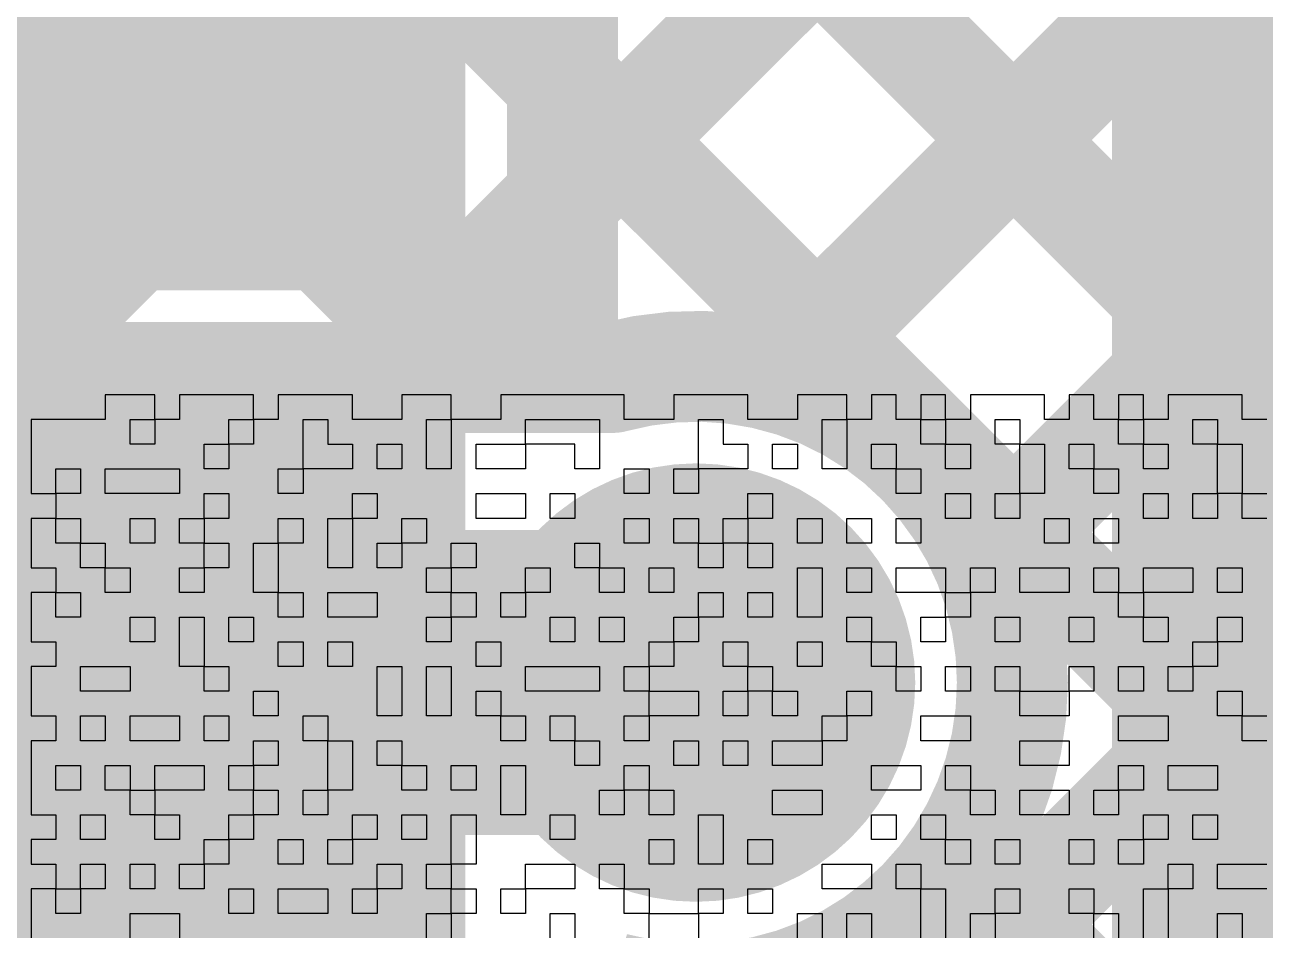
# Model space of a CAD drawing. Header units: millimetres. Extents: x 3.06 to 5.82, y 1.29 to 3.84.
# Drawn here: x 4.8926 to 4.982, y 3.0401 to 3.1054 of the extents above; entities that cross this region are included whole.
import ezdxf

# ---------------------------------------------------------------- set-up
doc = ezdxf.new("R2010")
doc.units = ezdxf.units.MM
doc.header["$MEASUREMENT"] = 0
for name, color, linetype in [('BottomLayer', 5, 'Continuous'), ('BottomOverlay', 54, 'Continuous'), ('BottomSolder', 6, 'Continuous'), ('MultiLayer', 9, 'Continuous'), ('TopLayer', 1, 'Continuous'), ('TopPaste', 8, 'Continuous'), ('TopSolder', 216, 'Continuous'), ('ViaHoleLayer', 16, 'Continuous')]:
    doc.layers.add(name, color=color, linetype=linetype)

# ---------------------------------------------------------------- blocks, each defined once
blk = doc.blocks.new('ESP32_WROOM_32__16MB__65')
at = {"layer": 'TopLayer'}
for points in [[(-0.374016, -0.073031), (-0.295276, -0.073031), (-0.374016, -0.037598), (-0.295276, -0.037598)], [(-0.374016, -0.123031), (-0.295276, -0.123031), (-0.374016, -0.087598), (-0.295276, -0.087598)]]:
    blk.add_solid(points, dxfattribs=at)
at = {"layer": 'TopPaste'}
for points in [[(-0.374016, -0.073031), (-0.295276, -0.073031), (-0.374016, -0.037598), (-0.295276, -0.037598)], [(-0.374016, -0.123031), (-0.295276, -0.123031), (-0.374016, -0.087598), (-0.295276, -0.087598)]]:
    blk.add_solid(points, dxfattribs=at)
at = {"layer": 'TopSolder'}
for points in [[(-0.378016, -0.077031), (-0.291276, -0.077031), (-0.378016, -0.033598), (-0.291276, -0.033598)], [(-0.378016, -0.127031), (-0.291276, -0.127031), (-0.378016, -0.083598), (-0.291276, -0.083598)]]:
    blk.add_solid(points, dxfattribs=at)

msp = doc.modelspace()

# ---------------------------------------------------------------- linework, layer by layer
at = {"layer": 'BottomLayer'}
for points, const_width in [([(4.777515, 3.19865), (4.896165, 3.08)], 0.008), ([(4.80845, 3.196), (4.92445, 3.08)], 0.008), ([(4.836734, 3.196), (5.022, 3.010734)], 0.008), ([(4.857337, 3.075428), (4.977909, 3.196)], 0.008), ([(4.865018, 3.196), (5.022, 3.039018)], 0.008), ([(4.890193, 3.08), (5.006193, 3.196)], 0.008), ([(4.893302, 3.196), (5.022, 3.067302)], 0.008), ([(4.918478, 3.08), (5.021816, 3.183339)], 0.008), ([(4.946819, 3.080056), (5.022, 3.155238)], 0.008), ([(4.961986, 3.06694), (5.022, 3.126954)], 0.008), ([(4.950833, 3.027502), (5.022, 3.098669)], 0.008), ([(4.882494, 3.08), (4.934972, 3.08)], 0.008), ([(4.882494, 3.058), (4.941, 3.058)], 0.022), ([(4.959623, 3.044827), (5.022, 2.98245)], 0.008)]:
    msp.add_lwpolyline(points, dxfattribs=dict(at, const_width=const_width))
for points, const_width in [([(4.934972, 3.08, -0.494904), (4.963811, 3.058)], 0.008), ([(4.833, 3.008506, -0.414214), (4.882494, 3.058)], 0.022), ([(4.963811, 3.058, -0.494904), (4.934972, 3.036)], 0.008)]:
    msp.add_lwpolyline(points, format="xyb", dxfattribs=dict(at, const_width=const_width))
for points, const_width in [([(4.944819, 3.080056, 1), (4.948818, 3.080056, 1)], 0.004), ([(4.888193, 3.08, 1), (4.892193, 3.08, 1)], 0.004), ([(4.894165, 3.08, 1), (4.898165, 3.08, 1)], 0.004), ([(4.916478, 3.08, 1), (4.920478, 3.08, 1)], 0.004), ([(4.92245, 3.08, 1), (4.92645, 3.08, 1)], 0.004), ([(4.932972, 3.08, 1), (4.936972, 3.08, 1)], 0.004), ([(4.932972, 3.08, 1), (4.936972, 3.08, 1)], 0.004), ([(4.959986, 3.06694, 1), (4.963986, 3.06694, 1)], 0.004), ([(4.935094, 3.058, 1), (4.946905, 3.058, 1)], 0.011811), ([(4.876994, 3.058, 1), (4.887994, 3.058, 1)], 0.011), ([(4.876994, 3.058, 1), (4.887994, 3.058, 1)], 0.011), ([(4.9355, 3.058, 1), (4.9465, 3.058, 1)], 0.011), ([(4.961811, 3.058, 1), (4.965811, 3.058, 1)], 0.004), ([(4.961811, 3.058, 1), (4.965811, 3.058, 1)], 0.004), ([(4.957623, 3.044827, 1), (4.961623, 3.044827, 1)], 0.004)]:
    msp.add_lwpolyline(points, format="xyb", close=True, dxfattribs=dict(at, const_width=const_width))
at = {"layer": 'BottomOverlay'}
for p, q in [((4.901985, 3.078752), (4.898421, 3.078752)), ((4.898421, 3.078752), (4.898421, 3.07697)), ((4.901985, 3.07697), (4.901985, 3.078752)), ((4.909111, 3.078752), (4.903766, 3.078752)), ((4.903766, 3.078752), (4.903766, 3.07697)), ((4.909111, 3.07697), (4.909111, 3.078752)), ((4.916238, 3.078752), (4.910893, 3.078752)), ((4.910893, 3.078752), (4.910893, 3.07697)), ((4.916238, 3.07697), (4.916238, 3.078752)), ((4.923365, 3.078752), (4.919802, 3.078752)), ((4.919802, 3.078752), (4.919802, 3.07697)), ((4.923365, 3.07697), (4.923365, 3.078752)), ((4.935837, 3.078752), (4.926929, 3.078752)), ((4.926929, 3.078752), (4.926929, 3.07697)), ((4.935837, 3.07697), (4.935837, 3.078752)), ((4.944746, 3.078752), (4.939401, 3.078752)), ((4.939401, 3.078752), (4.939401, 3.07697)), ((4.944746, 3.07697), (4.944746, 3.078752)), ((4.951873, 3.078752), (4.948309, 3.078752)), ((4.948309, 3.078752), (4.948309, 3.07697)), ((4.951873, 3.07697), (4.951873, 3.078752)), ((4.955437, 3.078752), (4.953655, 3.078752)), ((4.953655, 3.078752), (4.953655, 3.07697)), ((4.955437, 3.07697), (4.955437, 3.078752)), ((4.959, 3.078752), (4.957218, 3.078752)), ((4.957218, 3.078752), (4.957218, 3.07697)), ((4.959, 3.07697), (4.959, 3.078752)), ((4.966127, 3.078752), (4.960782, 3.078752)), ((4.960782, 3.078752), (4.960782, 3.07697)), ((4.966127, 3.07697), (4.966127, 3.078752)), ((4.96969, 3.078752), (4.967909, 3.078752)), ((4.967909, 3.078752), (4.967909, 3.07697)), ((4.96969, 3.07697), (4.96969, 3.078752)), ((4.973254, 3.078752), (4.971472, 3.078752)), ((4.971472, 3.078752), (4.971472, 3.07697)), ((4.973254, 3.07697), (4.973254, 3.078752)), ((4.980381, 3.078752), (4.975035, 3.078752)), ((4.975035, 3.078752), (4.975035, 3.07697)), ((4.980381, 3.07697), (4.980381, 3.078752)), ((4.898421, 3.07697), (4.893076, 3.07697)), ((4.893076, 3.07697), (4.893076, 3.075189)), ((4.900203, 3.075189), (4.900203, 3.07697)), ((4.900203, 3.07697), (4.901985, 3.07697)), ((4.903766, 3.07697), (4.901985, 3.07697)), ((4.901985, 3.07697), (4.901985, 3.075189)), ((4.90733, 3.075189), (4.90733, 3.07697)), ((4.90733, 3.07697), (4.909111, 3.07697)), ((4.910893, 3.07697), (4.909111, 3.07697)), ((4.909111, 3.07697), (4.909111, 3.075189)), ((4.912675, 3.075189), (4.912675, 3.07697)), ((4.912675, 3.07697), (4.914457, 3.07697)), ((4.914457, 3.07697), (4.914457, 3.075189)), ((4.919802, 3.07697), (4.916238, 3.07697)), ((4.921584, 3.075189), (4.921584, 3.07697)), ((4.921584, 3.07697), (4.923365, 3.07697)), ((4.926929, 3.07697), (4.923365, 3.07697)), ((4.923365, 3.07697), (4.923365, 3.075189)), ((4.928711, 3.075189), (4.928711, 3.07697)), ((4.928711, 3.07697), (4.934056, 3.07697)), ((4.934056, 3.07697), (4.934056, 3.075189)), ((4.939401, 3.07697), (4.935837, 3.07697)), ((4.941183, 3.075189), (4.941183, 3.07697)), ((4.941183, 3.07697), (4.942964, 3.07697)), ((4.942964, 3.07697), (4.942964, 3.075189)), ((4.948309, 3.07697), (4.944746, 3.07697)), ((4.950091, 3.075189), (4.950091, 3.07697)), ((4.950091, 3.07697), (4.951873, 3.07697)), ((4.953655, 3.07697), (4.951873, 3.07697)), ((4.951873, 3.07697), (4.951873, 3.075189)), ((4.957218, 3.07697), (4.955437, 3.07697)), ((4.957218, 3.075189), (4.957218, 3.07697)), ((4.957218, 3.07697), (4.959, 3.07697)), ((4.960782, 3.07697), (4.959, 3.07697)), ((4.959, 3.07697), (4.959, 3.075189)), ((4.962563, 3.075189), (4.962563, 3.07697)), ((4.962563, 3.07697), (4.964345, 3.07697)), ((4.964345, 3.07697), (4.964345, 3.075189)), ((4.967909, 3.07697), (4.966127, 3.07697)), ((4.971472, 3.07697), (4.96969, 3.07697)), ((4.971472, 3.075189), (4.971472, 3.07697)), ((4.971472, 3.07697), (4.973254, 3.07697)), ((4.975035, 3.07697), (4.973254, 3.07697)), ((4.973254, 3.07697), (4.973254, 3.075189)), ((4.976817, 3.075189), (4.976817, 3.07697)), ((4.976817, 3.07697), (4.978599, 3.07697)), ((4.978599, 3.07697), (4.978599, 3.075189)), ((4.982162, 3.07697), (4.980381, 3.07697)), ((4.893076, 3.075189), (4.893076, 3.073407)), ((4.901985, 3.075189), (4.900203, 3.075189)), ((4.905548, 3.073407), (4.905548, 3.075189)), ((4.905548, 3.075189), (4.90733, 3.075189)), ((4.909111, 3.075189), (4.90733, 3.075189)), ((4.90733, 3.075189), (4.90733, 3.073407)), ((4.912675, 3.073407), (4.912675, 3.075189)), ((4.914457, 3.075189), (4.916238, 3.075189)), ((4.916238, 3.075189), (4.916238, 3.073407)), ((4.91802, 3.073407), (4.91802, 3.075189)), ((4.91802, 3.075189), (4.919802, 3.075189)), ((4.919802, 3.075189), (4.919802, 3.073407)), ((4.921584, 3.073407), (4.921584, 3.075189)), ((4.923365, 3.075189), (4.923365, 3.073407)), ((4.925147, 3.073407), (4.925147, 3.075189)), ((4.925147, 3.075189), (4.928711, 3.075189)), ((4.932274, 3.075189), (4.928711, 3.075189)), ((4.928711, 3.075189), (4.928711, 3.073407)), ((4.932274, 3.073407), (4.932274, 3.075189)), ((4.934056, 3.075189), (4.934056, 3.073407)), ((4.941183, 3.073407), (4.941183, 3.075189)), ((4.942964, 3.075189), (4.944746, 3.075189)), ((4.944746, 3.075189), (4.944746, 3.073407)), ((4.946528, 3.073407), (4.946528, 3.075189)), ((4.946528, 3.075189), (4.948309, 3.075189)), ((4.948309, 3.075189), (4.948309, 3.073407)), ((4.950091, 3.073407), (4.950091, 3.075189)), ((4.951873, 3.075189), (4.951873, 3.073407)), ((4.953655, 3.073407), (4.953655, 3.075189)), ((4.953655, 3.075189), (4.955437, 3.075189)), ((4.955437, 3.075189), (4.955437, 3.073407)), ((4.959, 3.075189), (4.957218, 3.075189)), ((4.959, 3.073407), (4.959, 3.075189)), ((4.959, 3.075189), (4.960782, 3.075189)), ((4.960782, 3.075189), (4.960782, 3.073407)), ((4.964345, 3.075189), (4.962563, 3.075189)), ((4.964345, 3.073407), (4.964345, 3.075189)), ((4.964345, 3.075189), (4.966127, 3.075189)), ((4.966127, 3.075189), (4.966127, 3.073407)), ((4.967909, 3.073407), (4.967909, 3.075189)), ((4.967909, 3.075189), (4.96969, 3.075189)), ((4.96969, 3.075189), (4.96969, 3.073407)), ((4.973254, 3.075189), (4.971472, 3.075189)), ((4.973254, 3.073407), (4.973254, 3.075189)), ((4.973254, 3.075189), (4.975035, 3.075189)), ((4.975035, 3.075189), (4.975035, 3.073407)), ((4.978599, 3.075189), (4.976817, 3.075189)), ((4.978599, 3.073407), (4.978599, 3.075189)), ((4.978599, 3.075189), (4.980381, 3.075189)), ((4.980381, 3.075189), (4.980381, 3.073407)), ((4.893076, 3.073407), (4.893076, 3.071625)), ((4.894857, 3.071625), (4.894857, 3.073407)), ((4.894857, 3.073407), (4.896639, 3.073407)), ((4.896639, 3.073407), (4.896639, 3.071625)), ((4.898421, 3.071625), (4.898421, 3.073407)), ((4.898421, 3.073407), (4.903766, 3.073407)), ((4.903766, 3.073407), (4.903766, 3.071625)), ((4.90733, 3.073407), (4.905548, 3.073407)), ((4.910893, 3.071625), (4.910893, 3.073407)), ((4.910893, 3.073407), (4.912675, 3.073407)), ((4.916238, 3.073407), (4.912675, 3.073407)), ((4.912675, 3.073407), (4.912675, 3.071625)), ((4.919802, 3.073407), (4.91802, 3.073407)), ((4.923365, 3.073407), (4.921584, 3.073407)), ((4.928711, 3.073407), (4.925147, 3.073407)), ((4.934056, 3.073407), (4.932274, 3.073407)), ((4.935837, 3.071625), (4.935837, 3.073407)), ((4.935837, 3.073407), (4.937619, 3.073407)), ((4.937619, 3.073407), (4.937619, 3.071625)), ((4.939401, 3.071625), (4.939401, 3.073407)), ((4.939401, 3.073407), (4.941183, 3.073407)), ((4.944746, 3.073407), (4.941183, 3.073407)), ((4.941183, 3.073407), (4.941183, 3.071625)), ((4.948309, 3.073407), (4.946528, 3.073407)), ((4.951873, 3.073407), (4.950091, 3.073407)), ((4.955437, 3.073407), (4.953655, 3.073407)), ((4.955437, 3.071625), (4.955437, 3.073407)), ((4.955437, 3.073407), (4.957218, 3.073407)), ((4.957218, 3.073407), (4.957218, 3.071625)), ((4.960782, 3.073407), (4.959, 3.073407)), ((4.964345, 3.071625), (4.964345, 3.073407)), ((4.966127, 3.073407), (4.966127, 3.071625)), ((4.96969, 3.073407), (4.967909, 3.073407)), ((4.96969, 3.071625), (4.96969, 3.073407)), ((4.96969, 3.073407), (4.971472, 3.073407)), ((4.971472, 3.073407), (4.971472, 3.071625)), ((4.975035, 3.073407), (4.973254, 3.073407)), ((4.978599, 3.071625), (4.978599, 3.073407)), ((4.980381, 3.073407), (4.980381, 3.071625)), ((4.893076, 3.071625), (4.894857, 3.071625)), ((4.896639, 3.071625), (4.894857, 3.071625)), ((4.894857, 3.071625), (4.894857, 3.069843)), ((4.903766, 3.071625), (4.898421, 3.071625)), ((4.905548, 3.069843), (4.905548, 3.071625)), ((4.905548, 3.071625), (4.90733, 3.071625)), ((4.90733, 3.071625), (4.90733, 3.069843)), ((4.912675, 3.071625), (4.910893, 3.071625)), ((4.916238, 3.069843), (4.916238, 3.071625)), ((4.916238, 3.071625), (4.91802, 3.071625)), ((4.91802, 3.071625), (4.91802, 3.069843)), ((4.925147, 3.069843), (4.925147, 3.071625)), ((4.925147, 3.071625), (4.928711, 3.071625)), ((4.928711, 3.071625), (4.928711, 3.069843)), ((4.930492, 3.069843), (4.930492, 3.071625)), ((4.930492, 3.071625), (4.932274, 3.071625)), ((4.932274, 3.071625), (4.932274, 3.069843)), ((4.937619, 3.071625), (4.935837, 3.071625)), ((4.941183, 3.071625), (4.939401, 3.071625)), ((4.944746, 3.069843), (4.944746, 3.071625)), ((4.944746, 3.071625), (4.946528, 3.071625)), ((4.946528, 3.071625), (4.946528, 3.069843)), ((4.957218, 3.071625), (4.955437, 3.071625)), ((4.959, 3.069843), (4.959, 3.071625)), ((4.959, 3.071625), (4.960782, 3.071625)), ((4.960782, 3.071625), (4.960782, 3.069843)), ((4.962563, 3.069843), (4.962563, 3.071625)), ((4.962563, 3.071625), (4.964345, 3.071625)), ((4.966127, 3.071625), (4.964345, 3.071625)), ((4.964345, 3.071625), (4.964345, 3.069843)), ((4.971472, 3.071625), (4.96969, 3.071625)), ((4.973254, 3.069843), (4.973254, 3.071625)), ((4.973254, 3.071625), (4.975035, 3.071625)), ((4.975035, 3.071625), (4.975035, 3.069843)), ((4.976817, 3.069843), (4.976817, 3.071625)), ((4.976817, 3.071625), (4.978599, 3.071625)), ((4.980381, 3.071625), (4.978599, 3.071625)), ((4.978599, 3.071625), (4.978599, 3.069843)), ((4.980381, 3.069843), (4.980381, 3.071625)), ((4.980381, 3.071625), (4.982162, 3.071625)), ((4.894857, 3.069843), (4.893076, 3.069843)), ((4.893076, 3.069843), (4.893076, 3.068062)), ((4.894857, 3.068062), (4.894857, 3.069843)), ((4.894857, 3.069843), (4.896639, 3.069843)), ((4.896639, 3.069843), (4.896639, 3.068062)), ((4.900203, 3.068062), (4.900203, 3.069843)), ((4.900203, 3.069843), (4.901985, 3.069843)), ((4.901985, 3.069843), (4.901985, 3.068062)), ((4.903766, 3.068062), (4.903766, 3.069843)), ((4.903766, 3.069843), (4.905548, 3.069843)), ((4.90733, 3.069843), (4.905548, 3.069843)), ((4.905548, 3.069843), (4.905548, 3.068062)), ((4.910893, 3.068062), (4.910893, 3.069843)), ((4.910893, 3.069843), (4.912675, 3.069843)), ((4.912675, 3.069843), (4.912675, 3.068062)), ((4.914457, 3.068062), (4.914457, 3.069843)), ((4.914457, 3.069843), (4.916238, 3.069843)), ((4.91802, 3.069843), (4.916238, 3.069843)), ((4.916238, 3.069843), (4.916238, 3.068062)), ((4.919802, 3.068062), (4.919802, 3.069843)), ((4.919802, 3.069843), (4.921584, 3.069843)), ((4.921584, 3.069843), (4.921584, 3.068062)), ((4.928711, 3.069843), (4.925147, 3.069843)), ((4.932274, 3.069843), (4.930492, 3.069843)), ((4.935837, 3.068062), (4.935837, 3.069843)), ((4.935837, 3.069843), (4.937619, 3.069843)), ((4.937619, 3.069843), (4.937619, 3.068062)), ((4.939401, 3.068062), (4.939401, 3.069843)), ((4.939401, 3.069843), (4.941183, 3.069843)), ((4.941183, 3.069843), (4.941183, 3.068062)), ((4.942964, 3.068062), (4.942964, 3.069843)), ((4.942964, 3.069843), (4.944746, 3.069843)), ((4.946528, 3.069843), (4.944746, 3.069843)), ((4.944746, 3.069843), (4.944746, 3.068062)), ((4.948309, 3.068062), (4.948309, 3.069843)), ((4.948309, 3.069843), (4.950091, 3.069843)), ((4.950091, 3.069843), (4.950091, 3.068062)), ((4.951873, 3.068062), (4.951873, 3.069843)), ((4.951873, 3.069843), (4.953655, 3.069843)), ((4.953655, 3.069843), (4.953655, 3.068062)), ((4.955437, 3.068062), (4.955437, 3.069843)), ((4.955437, 3.069843), (4.957218, 3.069843)), ((4.957218, 3.069843), (4.957218, 3.068062)), ((4.960782, 3.069843), (4.959, 3.069843)), ((4.964345, 3.069843), (4.962563, 3.069843)), ((4.966127, 3.068062), (4.966127, 3.069843)), ((4.966127, 3.069843), (4.967909, 3.069843)), ((4.967909, 3.069843), (4.967909, 3.068062)), ((4.96969, 3.068062), (4.96969, 3.069843)), ((4.96969, 3.069843), (4.971472, 3.069843)), ((4.971472, 3.069843), (4.971472, 3.068062)), ((4.975035, 3.069843), (4.973254, 3.069843)), ((4.978599, 3.069843), (4.976817, 3.069843)), ((4.982162, 3.069843), (4.980381, 3.069843)), ((4.893076, 3.068062), (4.893076, 3.06628)), ((4.896639, 3.068062), (4.894857, 3.068062)), ((4.896639, 3.06628), (4.896639, 3.068062)), ((4.896639, 3.068062), (4.898421, 3.068062)), ((4.898421, 3.068062), (4.898421, 3.06628)), ((4.901985, 3.068062), (4.900203, 3.068062)), ((4.905548, 3.068062), (4.903766, 3.068062)), ((4.905548, 3.06628), (4.905548, 3.068062)), ((4.905548, 3.068062), (4.90733, 3.068062)), ((4.90733, 3.068062), (4.90733, 3.06628)), ((4.909111, 3.06628), (4.909111, 3.068062)), ((4.909111, 3.068062), (4.910893, 3.068062)), ((4.912675, 3.068062), (4.910893, 3.068062)), ((4.910893, 3.068062), (4.910893, 3.06628)), ((4.914457, 3.06628), (4.914457, 3.068062)), ((4.916238, 3.068062), (4.916238, 3.06628)), ((4.91802, 3.06628), (4.91802, 3.068062)), ((4.91802, 3.068062), (4.919802, 3.068062)), ((4.921584, 3.068062), (4.919802, 3.068062)), ((4.919802, 3.068062), (4.919802, 3.06628)), ((4.923365, 3.06628), (4.923365, 3.068062)), ((4.923365, 3.068062), (4.925147, 3.068062)), ((4.925147, 3.068062), (4.925147, 3.06628)), ((4.932274, 3.06628), (4.932274, 3.068062)), ((4.932274, 3.068062), (4.934056, 3.068062)), ((4.934056, 3.068062), (4.934056, 3.06628)), ((4.937619, 3.068062), (4.935837, 3.068062)), ((4.941183, 3.068062), (4.939401, 3.068062)), ((4.941183, 3.06628), (4.941183, 3.068062)), ((4.941183, 3.068062), (4.942964, 3.068062)), ((4.944746, 3.068062), (4.942964, 3.068062)), ((4.942964, 3.068062), (4.942964, 3.06628)), ((4.944746, 3.06628), (4.944746, 3.068062)), ((4.944746, 3.068062), (4.946528, 3.068062)), ((4.946528, 3.068062), (4.946528, 3.06628)), ((4.950091, 3.068062), (4.948309, 3.068062)), ((4.953655, 3.068062), (4.951873, 3.068062)), ((4.957218, 3.068062), (4.955437, 3.068062)), ((4.967909, 3.068062), (4.966127, 3.068062)), ((4.971472, 3.068062), (4.96969, 3.068062)), ((4.893076, 3.06628), (4.894857, 3.06628)), ((4.894857, 3.06628), (4.894857, 3.064498)), ((4.898421, 3.06628), (4.896639, 3.06628)), ((4.898421, 3.064498), (4.898421, 3.06628)), ((4.898421, 3.06628), (4.900203, 3.06628)), ((4.900203, 3.06628), (4.900203, 3.064498)), ((4.903766, 3.064498), (4.903766, 3.06628)), ((4.903766, 3.06628), (4.905548, 3.06628)), ((4.90733, 3.06628), (4.905548, 3.06628)), ((4.905548, 3.06628), (4.905548, 3.064498)), ((4.909111, 3.064498), (4.909111, 3.06628)), ((4.910893, 3.06628), (4.910893, 3.064498)), ((4.916238, 3.06628), (4.914457, 3.06628)), ((4.919802, 3.06628), (4.91802, 3.06628)), ((4.921584, 3.064498), (4.921584, 3.06628)), ((4.921584, 3.06628), (4.923365, 3.06628)), ((4.925147, 3.06628), (4.923365, 3.06628)), ((4.923365, 3.06628), (4.923365, 3.064498)), ((4.928711, 3.064498), (4.928711, 3.06628)), ((4.928711, 3.06628), (4.930492, 3.06628)), ((4.930492, 3.06628), (4.930492, 3.064498)), ((4.934056, 3.06628), (4.932274, 3.06628)), ((4.934056, 3.064498), (4.934056, 3.06628)), ((4.934056, 3.06628), (4.935837, 3.06628)), ((4.935837, 3.06628), (4.935837, 3.064498)), ((4.937619, 3.064498), (4.937619, 3.06628)), ((4.937619, 3.06628), (4.939401, 3.06628)), ((4.939401, 3.06628), (4.939401, 3.064498)), ((4.942964, 3.06628), (4.941183, 3.06628)), ((4.946528, 3.06628), (4.944746, 3.06628)), ((4.948309, 3.064498), (4.948309, 3.06628)), ((4.948309, 3.06628), (4.950091, 3.06628)), ((4.950091, 3.06628), (4.950091, 3.064498)), ((4.951873, 3.064498), (4.951873, 3.06628)), ((4.951873, 3.06628), (4.953655, 3.06628)), ((4.953655, 3.06628), (4.953655, 3.064498)), ((4.955437, 3.064498), (4.955437, 3.06628)), ((4.955437, 3.06628), (4.959, 3.06628)), ((4.959, 3.06628), (4.959, 3.064498)), ((4.960782, 3.064498), (4.960782, 3.06628)), ((4.960782, 3.06628), (4.962563, 3.06628)), ((4.962563, 3.06628), (4.962563, 3.064498)), ((4.964345, 3.064498), (4.964345, 3.06628)), ((4.964345, 3.06628), (4.967909, 3.06628)), ((4.967909, 3.06628), (4.967909, 3.064498)), ((4.96969, 3.064498), (4.96969, 3.06628)), ((4.96969, 3.06628), (4.971472, 3.06628)), ((4.971472, 3.06628), (4.971472, 3.064498)), ((4.973254, 3.064498), (4.973254, 3.06628)), ((4.973254, 3.06628), (4.976817, 3.06628)), ((4.976817, 3.06628), (4.976817, 3.064498)), ((4.978599, 3.064498), (4.978599, 3.06628)), ((4.978599, 3.06628), (4.980381, 3.06628)), ((4.980381, 3.06628), (4.980381, 3.064498)), ((4.894857, 3.064498), (4.893076, 3.064498)), ((4.893076, 3.064498), (4.893076, 3.062717)), ((4.894857, 3.062717), (4.894857, 3.064498)), ((4.894857, 3.064498), (4.896639, 3.064498)), ((4.896639, 3.064498), (4.896639, 3.062717)), ((4.900203, 3.064498), (4.898421, 3.064498)), ((4.905548, 3.064498), (4.903766, 3.064498)), ((4.910893, 3.064498), (4.909111, 3.064498)), ((4.910893, 3.062717), (4.910893, 3.064498)), ((4.910893, 3.064498), (4.912675, 3.064498)), ((4.912675, 3.064498), (4.912675, 3.062717)), ((4.914457, 3.062717), (4.914457, 3.064498)), ((4.914457, 3.064498), (4.91802, 3.064498)), ((4.91802, 3.064498), (4.91802, 3.062717)), ((4.923365, 3.064498), (4.921584, 3.064498)), ((4.923365, 3.062717), (4.923365, 3.064498)), ((4.923365, 3.064498), (4.925147, 3.064498)), ((4.925147, 3.064498), (4.925147, 3.062717)), ((4.926929, 3.062717), (4.926929, 3.064498)), ((4.926929, 3.064498), (4.928711, 3.064498)), ((4.930492, 3.064498), (4.928711, 3.064498)), ((4.928711, 3.064498), (4.928711, 3.062717)), ((4.935837, 3.064498), (4.934056, 3.064498)), ((4.939401, 3.064498), (4.937619, 3.064498)), ((4.941183, 3.062717), (4.941183, 3.064498)), ((4.941183, 3.064498), (4.942964, 3.064498)), ((4.942964, 3.064498), (4.942964, 3.062717)), ((4.944746, 3.062717), (4.944746, 3.064498)), ((4.944746, 3.064498), (4.946528, 3.064498)), ((4.946528, 3.064498), (4.946528, 3.062717)), ((4.948309, 3.062717), (4.948309, 3.064498)), ((4.950091, 3.064498), (4.950091, 3.062717)), ((4.953655, 3.064498), (4.951873, 3.064498)), ((4.959, 3.064498), (4.955437, 3.064498)), ((4.959, 3.062717), (4.959, 3.064498)), ((4.959, 3.064498), (4.960782, 3.064498)), ((4.962563, 3.064498), (4.960782, 3.064498)), ((4.960782, 3.064498), (4.960782, 3.062717)), ((4.967909, 3.064498), (4.964345, 3.064498)), ((4.971472, 3.064498), (4.96969, 3.064498)), ((4.971472, 3.062717), (4.971472, 3.064498)), ((4.971472, 3.064498), (4.973254, 3.064498)), ((4.976817, 3.064498), (4.973254, 3.064498)), ((4.973254, 3.064498), (4.973254, 3.062717)), ((4.980381, 3.064498), (4.978599, 3.064498)), ((4.893076, 3.062717), (4.893076, 3.060935)), ((4.896639, 3.062717), (4.894857, 3.062717)), ((4.900203, 3.060935), (4.900203, 3.062717)), ((4.900203, 3.062717), (4.901985, 3.062717)), ((4.901985, 3.062717), (4.901985, 3.060935)), ((4.903766, 3.060935), (4.903766, 3.062717)), ((4.903766, 3.062717), (4.905548, 3.062717)), ((4.905548, 3.062717), (4.905548, 3.060935)), ((4.90733, 3.060935), (4.90733, 3.062717)), ((4.90733, 3.062717), (4.909111, 3.062717)), ((4.909111, 3.062717), (4.909111, 3.060935)), ((4.912675, 3.062717), (4.910893, 3.062717)), ((4.91802, 3.062717), (4.914457, 3.062717)), ((4.921584, 3.060935), (4.921584, 3.062717)), ((4.921584, 3.062717), (4.923365, 3.062717)), ((4.925147, 3.062717), (4.923365, 3.062717)), ((4.923365, 3.062717), (4.923365, 3.060935)), ((4.928711, 3.062717), (4.926929, 3.062717)), ((4.930492, 3.060935), (4.930492, 3.062717)), ((4.930492, 3.062717), (4.932274, 3.062717)), ((4.932274, 3.062717), (4.932274, 3.060935)), ((4.934056, 3.060935), (4.934056, 3.062717)), ((4.934056, 3.062717), (4.935837, 3.062717)), ((4.935837, 3.062717), (4.935837, 3.060935)), ((4.939401, 3.060935), (4.939401, 3.062717)), ((4.939401, 3.062717), (4.941183, 3.062717)), ((4.942964, 3.062717), (4.941183, 3.062717)), ((4.941183, 3.062717), (4.941183, 3.060935)), ((4.946528, 3.062717), (4.944746, 3.062717)), ((4.950091, 3.062717), (4.948309, 3.062717)), ((4.951873, 3.060935), (4.951873, 3.062717)), ((4.951873, 3.062717), (4.953655, 3.062717)), ((4.953655, 3.062717), (4.953655, 3.060935)), ((4.957218, 3.060935), (4.957218, 3.062717)), ((4.957218, 3.062717), (4.959, 3.062717)), ((4.960782, 3.062717), (4.959, 3.062717)), ((4.959, 3.062717), (4.959, 3.060935)), ((4.962563, 3.060935), (4.962563, 3.062717)), ((4.962563, 3.062717), (4.964345, 3.062717)), ((4.964345, 3.062717), (4.964345, 3.060935)), ((4.967909, 3.060935), (4.967909, 3.062717)), ((4.967909, 3.062717), (4.96969, 3.062717)), ((4.96969, 3.062717), (4.96969, 3.060935)), ((4.973254, 3.062717), (4.971472, 3.062717)), ((4.973254, 3.060935), (4.973254, 3.062717)), ((4.973254, 3.062717), (4.975035, 3.062717)), ((4.975035, 3.062717), (4.975035, 3.060935)), ((4.978599, 3.060935), (4.978599, 3.062717)), ((4.978599, 3.062717), (4.980381, 3.062717)), ((4.980381, 3.062717), (4.980381, 3.060935)), ((4.893076, 3.060935), (4.894857, 3.060935)), ((4.894857, 3.060935), (4.894857, 3.059153)), ((4.901985, 3.060935), (4.900203, 3.060935)), ((4.903766, 3.059153), (4.903766, 3.060935)), ((4.905548, 3.060935), (4.905548, 3.059153)), ((4.909111, 3.060935), (4.90733, 3.060935)), ((4.910893, 3.059153), (4.910893, 3.060935)), ((4.910893, 3.060935), (4.912675, 3.060935)), ((4.912675, 3.060935), (4.912675, 3.059153)), ((4.914457, 3.059153), (4.914457, 3.060935)), ((4.914457, 3.060935), (4.916238, 3.060935)), ((4.916238, 3.060935), (4.916238, 3.059153)), ((4.923365, 3.060935), (4.921584, 3.060935)), ((4.925147, 3.059153), (4.925147, 3.060935)), ((4.925147, 3.060935), (4.926929, 3.060935)), ((4.926929, 3.060935), (4.926929, 3.059153)), ((4.932274, 3.060935), (4.930492, 3.060935)), ((4.935837, 3.060935), (4.934056, 3.060935)), ((4.937619, 3.059153), (4.937619, 3.060935)), ((4.937619, 3.060935), (4.939401, 3.060935)), ((4.941183, 3.060935), (4.939401, 3.060935)), ((4.939401, 3.060935), (4.939401, 3.059153)), ((4.942964, 3.059153), (4.942964, 3.060935)), ((4.942964, 3.060935), (4.944746, 3.060935)), ((4.944746, 3.060935), (4.944746, 3.059153)), ((4.948309, 3.059153), (4.948309, 3.060935)), ((4.948309, 3.060935), (4.950091, 3.060935)), ((4.950091, 3.060935), (4.950091, 3.059153)), ((4.953655, 3.060935), (4.951873, 3.060935)), ((4.953655, 3.059153), (4.953655, 3.060935)), ((4.953655, 3.060935), (4.955437, 3.060935)), ((4.955437, 3.060935), (4.955437, 3.059153)), ((4.959, 3.060935), (4.957218, 3.060935)), ((4.964345, 3.060935), (4.962563, 3.060935)), ((4.96969, 3.060935), (4.967909, 3.060935)), ((4.975035, 3.060935), (4.973254, 3.060935)), ((4.976817, 3.059153), (4.976817, 3.060935)), ((4.976817, 3.060935), (4.978599, 3.060935)), ((4.980381, 3.060935), (4.978599, 3.060935)), ((4.978599, 3.060935), (4.978599, 3.059153)), ((4.894857, 3.059153), (4.893076, 3.059153)), ((4.893076, 3.059153), (4.893076, 3.057371)), ((4.896639, 3.057371), (4.896639, 3.059153)), ((4.896639, 3.059153), (4.900203, 3.059153)), ((4.900203, 3.059153), (4.900203, 3.057371)), ((4.905548, 3.059153), (4.903766, 3.059153)), ((4.905548, 3.057371), (4.905548, 3.059153)), ((4.905548, 3.059153), (4.90733, 3.059153)), ((4.90733, 3.059153), (4.90733, 3.057371)), ((4.912675, 3.059153), (4.910893, 3.059153)), ((4.916238, 3.059153), (4.914457, 3.059153)), ((4.91802, 3.057371), (4.91802, 3.059153)), ((4.91802, 3.059153), (4.919802, 3.059153)), ((4.919802, 3.059153), (4.919802, 3.057371)), ((4.921584, 3.057371), (4.921584, 3.059153)), ((4.921584, 3.059153), (4.923365, 3.059153)), ((4.923365, 3.059153), (4.923365, 3.057371)), ((4.926929, 3.059153), (4.925147, 3.059153)), ((4.928711, 3.057371), (4.928711, 3.059153)), ((4.928711, 3.059153), (4.934056, 3.059153)), ((4.934056, 3.059153), (4.934056, 3.057371)), ((4.935837, 3.057371), (4.935837, 3.059153)), ((4.935837, 3.059153), (4.937619, 3.059153)), ((4.939401, 3.059153), (4.937619, 3.059153)), ((4.937619, 3.059153), (4.937619, 3.057371)), ((4.944746, 3.059153), (4.942964, 3.059153)), ((4.944746, 3.057371), (4.944746, 3.059153)), ((4.944746, 3.059153), (4.946528, 3.059153)), ((4.946528, 3.059153), (4.946528, 3.057371)), ((4.950091, 3.059153), (4.948309, 3.059153)), ((4.955437, 3.059153), (4.953655, 3.059153)), ((4.955437, 3.057371), (4.955437, 3.059153)), ((4.955437, 3.059153), (4.957218, 3.059153)), ((4.957218, 3.059153), (4.957218, 3.057371)), ((4.959, 3.057371), (4.959, 3.059153)), ((4.959, 3.059153), (4.960782, 3.059153)), ((4.960782, 3.059153), (4.960782, 3.057371)), ((4.962563, 3.057371), (4.962563, 3.059153)), ((4.962563, 3.059153), (4.964345, 3.059153)), ((4.964345, 3.059153), (4.964345, 3.057371)), ((4.967909, 3.057371), (4.967909, 3.059153)), ((4.967909, 3.059153), (4.96969, 3.059153)), ((4.96969, 3.059153), (4.96969, 3.057371)), ((4.971472, 3.057371), (4.971472, 3.059153)), ((4.971472, 3.059153), (4.973254, 3.059153)), ((4.973254, 3.059153), (4.973254, 3.057371)), ((4.975035, 3.057371), (4.975035, 3.059153)), ((4.975035, 3.059153), (4.976817, 3.059153)), ((4.978599, 3.059153), (4.976817, 3.059153)), ((4.976817, 3.059153), (4.976817, 3.057371)), ((4.893076, 3.057371), (4.893076, 3.05559)), ((4.900203, 3.057371), (4.896639, 3.057371)), ((4.90733, 3.057371), (4.905548, 3.057371)), ((4.909111, 3.05559), (4.909111, 3.057371)), ((4.909111, 3.057371), (4.910893, 3.057371)), ((4.910893, 3.057371), (4.910893, 3.05559)), ((4.91802, 3.05559), (4.91802, 3.057371)), ((4.919802, 3.057371), (4.919802, 3.05559)), ((4.921584, 3.05559), (4.921584, 3.057371)), ((4.923365, 3.057371), (4.923365, 3.05559)), ((4.925147, 3.05559), (4.925147, 3.057371)), ((4.925147, 3.057371), (4.926929, 3.057371)), ((4.926929, 3.057371), (4.926929, 3.05559)), ((4.934056, 3.057371), (4.928711, 3.057371)), ((4.937619, 3.057371), (4.935837, 3.057371)), ((4.937619, 3.05559), (4.937619, 3.057371)), ((4.937619, 3.057371), (4.941183, 3.057371)), ((4.941183, 3.057371), (4.941183, 3.05559)), ((4.942964, 3.05559), (4.942964, 3.057371)), ((4.942964, 3.057371), (4.944746, 3.057371)), ((4.946528, 3.057371), (4.944746, 3.057371)), ((4.944746, 3.057371), (4.944746, 3.05559)), ((4.946528, 3.05559), (4.946528, 3.057371)), ((4.946528, 3.057371), (4.948309, 3.057371)), ((4.948309, 3.057371), (4.948309, 3.05559)), ((4.951873, 3.05559), (4.951873, 3.057371)), ((4.951873, 3.057371), (4.953655, 3.057371)), ((4.953655, 3.057371), (4.953655, 3.05559)), ((4.957218, 3.057371), (4.955437, 3.057371)), ((4.960782, 3.057371), (4.959, 3.057371)), ((4.964345, 3.057371), (4.962563, 3.057371)), ((4.964345, 3.05559), (4.964345, 3.057371)), ((4.964345, 3.057371), (4.967909, 3.057371)), ((4.96969, 3.057371), (4.967909, 3.057371)), ((4.967909, 3.057371), (4.967909, 3.05559)), ((4.973254, 3.057371), (4.971472, 3.057371)), ((4.976817, 3.057371), (4.975035, 3.057371)), ((4.978599, 3.05559), (4.978599, 3.057371)), ((4.978599, 3.057371), (4.980381, 3.057371)), ((4.980381, 3.057371), (4.980381, 3.05559)), ((4.893076, 3.05559), (4.894857, 3.05559)), ((4.894857, 3.05559), (4.894857, 3.053808)), ((4.896639, 3.053808), (4.896639, 3.05559)), ((4.896639, 3.05559), (4.898421, 3.05559)), ((4.898421, 3.05559), (4.898421, 3.053808)), ((4.900203, 3.053808), (4.900203, 3.05559)), ((4.900203, 3.05559), (4.903766, 3.05559)), ((4.903766, 3.05559), (4.903766, 3.053808)), ((4.905548, 3.053808), (4.905548, 3.05559)), ((4.905548, 3.05559), (4.90733, 3.05559)), ((4.90733, 3.05559), (4.90733, 3.053808)), ((4.910893, 3.05559), (4.909111, 3.05559)), ((4.912675, 3.053808), (4.912675, 3.05559)), ((4.912675, 3.05559), (4.914457, 3.05559)), ((4.914457, 3.05559), (4.914457, 3.053808)), ((4.919802, 3.05559), (4.91802, 3.05559)), ((4.923365, 3.05559), (4.921584, 3.05559)), ((4.926929, 3.05559), (4.925147, 3.05559)), ((4.926929, 3.053808), (4.926929, 3.05559)), ((4.926929, 3.05559), (4.928711, 3.05559)), ((4.928711, 3.05559), (4.928711, 3.053808)), ((4.930492, 3.053808), (4.930492, 3.05559)), ((4.930492, 3.05559), (4.932274, 3.05559)), ((4.932274, 3.05559), (4.932274, 3.053808)), ((4.935837, 3.053808), (4.935837, 3.05559)), ((4.935837, 3.05559), (4.937619, 3.05559)), ((4.941183, 3.05559), (4.937619, 3.05559)), ((4.937619, 3.05559), (4.937619, 3.053808)), ((4.944746, 3.05559), (4.942964, 3.05559)), ((4.948309, 3.05559), (4.946528, 3.05559)), ((4.950091, 3.053808), (4.950091, 3.05559)), ((4.950091, 3.05559), (4.951873, 3.05559)), ((4.953655, 3.05559), (4.951873, 3.05559)), ((4.951873, 3.05559), (4.951873, 3.053808)), ((4.957218, 3.053808), (4.957218, 3.05559)), ((4.957218, 3.05559), (4.960782, 3.05559)), ((4.960782, 3.05559), (4.960782, 3.053808)), ((4.967909, 3.05559), (4.964345, 3.05559)), ((4.971472, 3.053808), (4.971472, 3.05559)), ((4.971472, 3.05559), (4.975035, 3.05559)), ((4.975035, 3.05559), (4.975035, 3.053808)), ((4.980381, 3.05559), (4.978599, 3.05559)), ((4.980381, 3.053808), (4.980381, 3.05559)), ((4.980381, 3.05559), (4.982162, 3.05559)), ((4.894857, 3.053808), (4.893076, 3.053808)), ((4.893076, 3.053808), (4.893076, 3.052026)), ((4.898421, 3.053808), (4.896639, 3.053808)), ((4.903766, 3.053808), (4.900203, 3.053808)), ((4.90733, 3.053808), (4.905548, 3.053808)), ((4.909111, 3.052026), (4.909111, 3.053808)), ((4.909111, 3.053808), (4.910893, 3.053808)), ((4.910893, 3.053808), (4.910893, 3.052026)), ((4.914457, 3.053808), (4.912675, 3.053808)), ((4.914457, 3.052026), (4.914457, 3.053808)), ((4.914457, 3.053808), (4.916238, 3.053808)), ((4.916238, 3.053808), (4.916238, 3.052026)), ((4.91802, 3.052026), (4.91802, 3.053808)), ((4.91802, 3.053808), (4.919802, 3.053808)), ((4.919802, 3.053808), (4.919802, 3.052026)), ((4.928711, 3.053808), (4.926929, 3.053808)), ((4.932274, 3.053808), (4.930492, 3.053808)), ((4.932274, 3.052026), (4.932274, 3.053808)), ((4.932274, 3.053808), (4.934056, 3.053808)), ((4.934056, 3.053808), (4.934056, 3.052026)), ((4.937619, 3.053808), (4.935837, 3.053808)), ((4.939401, 3.052026), (4.939401, 3.053808)), ((4.939401, 3.053808), (4.941183, 3.053808)), ((4.941183, 3.053808), (4.941183, 3.052026)), ((4.942964, 3.052026), (4.942964, 3.053808)), ((4.942964, 3.053808), (4.944746, 3.053808)), ((4.944746, 3.053808), (4.944746, 3.052026)), ((4.946528, 3.052026), (4.946528, 3.053808)), ((4.946528, 3.053808), (4.950091, 3.053808)), ((4.951873, 3.053808), (4.950091, 3.053808)), ((4.950091, 3.053808), (4.950091, 3.052026)), ((4.960782, 3.053808), (4.957218, 3.053808)), ((4.964345, 3.052026), (4.964345, 3.053808)), ((4.964345, 3.053808), (4.967909, 3.053808)), ((4.967909, 3.053808), (4.967909, 3.052026)), ((4.975035, 3.053808), (4.971472, 3.053808)), ((4.982162, 3.053808), (4.980381, 3.053808)), ((4.893076, 3.052026), (4.893076, 3.050244)), ((4.894857, 3.050244), (4.894857, 3.052026)), ((4.894857, 3.052026), (4.896639, 3.052026)), ((4.896639, 3.052026), (4.896639, 3.050244)), ((4.898421, 3.050244), (4.898421, 3.052026)), ((4.898421, 3.052026), (4.900203, 3.052026)), ((4.900203, 3.052026), (4.900203, 3.050244)), ((4.901985, 3.050244), (4.901985, 3.052026)), ((4.901985, 3.052026), (4.905548, 3.052026)), ((4.905548, 3.052026), (4.905548, 3.050244)), ((4.90733, 3.050244), (4.90733, 3.052026)), ((4.90733, 3.052026), (4.909111, 3.052026)), ((4.910893, 3.052026), (4.909111, 3.052026)), ((4.909111, 3.052026), (4.909111, 3.050244)), ((4.914457, 3.050244), (4.914457, 3.052026)), ((4.916238, 3.052026), (4.916238, 3.050244)), ((4.919802, 3.052026), (4.91802, 3.052026)), ((4.919802, 3.050244), (4.919802, 3.052026)), ((4.919802, 3.052026), (4.921584, 3.052026)), ((4.921584, 3.052026), (4.921584, 3.050244)), ((4.923365, 3.050244), (4.923365, 3.052026)), ((4.923365, 3.052026), (4.925147, 3.052026)), ((4.925147, 3.052026), (4.925147, 3.050244)), ((4.926929, 3.050244), (4.926929, 3.052026)), ((4.926929, 3.052026), (4.928711, 3.052026)), ((4.928711, 3.052026), (4.928711, 3.050244)), ((4.934056, 3.052026), (4.932274, 3.052026)), ((4.935837, 3.050244), (4.935837, 3.052026)), ((4.935837, 3.052026), (4.937619, 3.052026)), ((4.937619, 3.052026), (4.937619, 3.050244)), ((4.941183, 3.052026), (4.939401, 3.052026)), ((4.944746, 3.052026), (4.942964, 3.052026)), ((4.950091, 3.052026), (4.946528, 3.052026)), ((4.953655, 3.050244), (4.953655, 3.052026)), ((4.953655, 3.052026), (4.957218, 3.052026)), ((4.957218, 3.052026), (4.957218, 3.050244)), ((4.959, 3.050244), (4.959, 3.052026)), ((4.959, 3.052026), (4.960782, 3.052026)), ((4.960782, 3.052026), (4.960782, 3.050244)), ((4.967909, 3.052026), (4.964345, 3.052026)), ((4.971472, 3.050244), (4.971472, 3.052026)), ((4.971472, 3.052026), (4.973254, 3.052026)), ((4.973254, 3.052026), (4.973254, 3.050244)), ((4.975035, 3.050244), (4.975035, 3.052026)), ((4.975035, 3.052026), (4.978599, 3.052026)), ((4.978599, 3.052026), (4.978599, 3.050244)), ((4.893076, 3.050244), (4.893076, 3.048463)), ((4.896639, 3.050244), (4.894857, 3.050244)), ((4.900203, 3.050244), (4.898421, 3.050244)), ((4.900203, 3.048463), (4.900203, 3.050244)), ((4.900203, 3.050244), (4.901985, 3.050244)), ((4.905548, 3.050244), (4.901985, 3.050244)), ((4.901985, 3.050244), (4.901985, 3.048463)), ((4.909111, 3.050244), (4.90733, 3.050244)), ((4.909111, 3.048463), (4.909111, 3.050244)), ((4.909111, 3.050244), (4.910893, 3.050244)), ((4.910893, 3.050244), (4.910893, 3.048463)), ((4.912675, 3.048463), (4.912675, 3.050244)), ((4.912675, 3.050244), (4.914457, 3.050244)), ((4.916238, 3.050244), (4.914457, 3.050244)), ((4.914457, 3.050244), (4.914457, 3.048463)), ((4.921584, 3.050244), (4.919802, 3.050244)), ((4.925147, 3.050244), (4.923365, 3.050244)), ((4.926929, 3.048463), (4.926929, 3.050244)), ((4.928711, 3.050244), (4.928711, 3.048463)), ((4.934056, 3.048463), (4.934056, 3.050244)), ((4.934056, 3.050244), (4.935837, 3.050244)), ((4.937619, 3.050244), (4.935837, 3.050244)), ((4.935837, 3.050244), (4.935837, 3.048463)), ((4.937619, 3.048463), (4.937619, 3.050244)), ((4.937619, 3.050244), (4.939401, 3.050244)), ((4.939401, 3.050244), (4.939401, 3.048463)), ((4.946528, 3.048463), (4.946528, 3.050244)), ((4.946528, 3.050244), (4.950091, 3.050244)), ((4.950091, 3.050244), (4.950091, 3.048463)), ((4.957218, 3.050244), (4.953655, 3.050244)), ((4.960782, 3.050244), (4.959, 3.050244)), ((4.960782, 3.048463), (4.960782, 3.050244)), ((4.960782, 3.050244), (4.962563, 3.050244)), ((4.962563, 3.050244), (4.962563, 3.048463)), ((4.964345, 3.048463), (4.964345, 3.050244)), ((4.964345, 3.050244), (4.967909, 3.050244)), ((4.967909, 3.050244), (4.967909, 3.048463)), ((4.96969, 3.048463), (4.96969, 3.050244)), ((4.96969, 3.050244), (4.971472, 3.050244)), ((4.973254, 3.050244), (4.971472, 3.050244)), ((4.971472, 3.050244), (4.971472, 3.048463)), ((4.978599, 3.050244), (4.975035, 3.050244)), ((4.893076, 3.048463), (4.894857, 3.048463)), ((4.894857, 3.048463), (4.894857, 3.046681)), ((4.896639, 3.046681), (4.896639, 3.048463)), ((4.896639, 3.048463), (4.898421, 3.048463)), ((4.898421, 3.048463), (4.898421, 3.046681)), ((4.901985, 3.048463), (4.900203, 3.048463)), ((4.901985, 3.046681), (4.901985, 3.048463)), ((4.901985, 3.048463), (4.903766, 3.048463)), ((4.903766, 3.048463), (4.903766, 3.046681)), ((4.90733, 3.046681), (4.90733, 3.048463)), ((4.90733, 3.048463), (4.909111, 3.048463)), ((4.910893, 3.048463), (4.909111, 3.048463)), ((4.909111, 3.048463), (4.909111, 3.046681)), ((4.914457, 3.048463), (4.912675, 3.048463)), ((4.916238, 3.046681), (4.916238, 3.048463)), ((4.916238, 3.048463), (4.91802, 3.048463)), ((4.91802, 3.048463), (4.91802, 3.046681)), ((4.919802, 3.046681), (4.919802, 3.048463)), ((4.919802, 3.048463), (4.921584, 3.048463)), ((4.921584, 3.048463), (4.921584, 3.046681)), ((4.923365, 3.046681), (4.923365, 3.048463)), ((4.923365, 3.048463), (4.925147, 3.048463)), ((4.925147, 3.048463), (4.925147, 3.046681)), ((4.928711, 3.048463), (4.926929, 3.048463)), ((4.930492, 3.046681), (4.930492, 3.048463)), ((4.930492, 3.048463), (4.932274, 3.048463)), ((4.932274, 3.048463), (4.932274, 3.046681)), ((4.935837, 3.048463), (4.934056, 3.048463)), ((4.939401, 3.048463), (4.937619, 3.048463)), ((4.941183, 3.046681), (4.941183, 3.048463)), ((4.941183, 3.048463), (4.942964, 3.048463)), ((4.942964, 3.048463), (4.942964, 3.046681)), ((4.950091, 3.048463), (4.946528, 3.048463)), ((4.953655, 3.046681), (4.953655, 3.048463)), ((4.953655, 3.048463), (4.955437, 3.048463)), ((4.955437, 3.048463), (4.955437, 3.046681)), ((4.957218, 3.046681), (4.957218, 3.048463)), ((4.957218, 3.048463), (4.959, 3.048463)), ((4.959, 3.048463), (4.959, 3.046681)), ((4.962563, 3.048463), (4.960782, 3.048463)), ((4.967909, 3.048463), (4.964345, 3.048463)), ((4.971472, 3.048463), (4.96969, 3.048463)), ((4.973254, 3.046681), (4.973254, 3.048463)), ((4.973254, 3.048463), (4.975035, 3.048463)), ((4.975035, 3.048463), (4.975035, 3.046681)), ((4.976817, 3.046681), (4.976817, 3.048463)), ((4.976817, 3.048463), (4.978599, 3.048463)), ((4.978599, 3.048463), (4.978599, 3.046681)), ((4.894857, 3.046681), (4.893076, 3.046681)), ((4.893076, 3.046681), (4.893076, 3.044899)), ((4.898421, 3.046681), (4.896639, 3.046681)), ((4.903766, 3.046681), (4.901985, 3.046681)), ((4.905548, 3.044899), (4.905548, 3.046681)), ((4.905548, 3.046681), (4.90733, 3.046681)), ((4.909111, 3.046681), (4.90733, 3.046681)), ((4.90733, 3.046681), (4.90733, 3.044899)), ((4.910893, 3.044899), (4.910893, 3.046681)), ((4.910893, 3.046681), (4.912675, 3.046681)), ((4.912675, 3.046681), (4.912675, 3.044899)), ((4.914457, 3.044899), (4.914457, 3.046681)), ((4.914457, 3.046681), (4.916238, 3.046681)), ((4.91802, 3.046681), (4.916238, 3.046681)), ((4.916238, 3.046681), (4.916238, 3.044899)), ((4.921584, 3.046681), (4.919802, 3.046681)), ((4.923365, 3.044899), (4.923365, 3.046681)), ((4.925147, 3.046681), (4.925147, 3.044899)), ((4.932274, 3.046681), (4.930492, 3.046681)), ((4.937619, 3.044899), (4.937619, 3.046681)), ((4.937619, 3.046681), (4.939401, 3.046681)), ((4.939401, 3.046681), (4.939401, 3.044899)), ((4.941183, 3.044899), (4.941183, 3.046681)), ((4.942964, 3.046681), (4.942964, 3.044899)), ((4.944746, 3.044899), (4.944746, 3.046681)), ((4.944746, 3.046681), (4.946528, 3.046681)), ((4.946528, 3.046681), (4.946528, 3.044899)), ((4.955437, 3.046681), (4.953655, 3.046681)), ((4.959, 3.046681), (4.957218, 3.046681)), ((4.959, 3.044899), (4.959, 3.046681)), ((4.959, 3.046681), (4.960782, 3.046681)), ((4.960782, 3.046681), (4.960782, 3.044899)), ((4.962563, 3.044899), (4.962563, 3.046681)), ((4.962563, 3.046681), (4.964345, 3.046681)), ((4.964345, 3.046681), (4.964345, 3.044899)), ((4.967909, 3.044899), (4.967909, 3.046681)), ((4.967909, 3.046681), (4.96969, 3.046681)), ((4.96969, 3.046681), (4.96969, 3.044899)), ((4.971472, 3.044899), (4.971472, 3.046681)), ((4.971472, 3.046681), (4.973254, 3.046681)), ((4.975035, 3.046681), (4.973254, 3.046681)), ((4.973254, 3.046681), (4.973254, 3.044899)), ((4.978599, 3.046681), (4.976817, 3.046681)), ((4.893076, 3.044899), (4.894857, 3.044899)), ((4.894857, 3.044899), (4.894857, 3.043118)), ((4.896639, 3.043118), (4.896639, 3.044899)), ((4.896639, 3.044899), (4.898421, 3.044899)), ((4.898421, 3.044899), (4.898421, 3.043118)), ((4.900203, 3.043118), (4.900203, 3.044899)), ((4.900203, 3.044899), (4.901985, 3.044899)), ((4.901985, 3.044899), (4.901985, 3.043118)), ((4.903766, 3.043118), (4.903766, 3.044899)), ((4.903766, 3.044899), (4.905548, 3.044899)), ((4.90733, 3.044899), (4.905548, 3.044899)), ((4.905548, 3.044899), (4.905548, 3.043118)), ((4.912675, 3.044899), (4.910893, 3.044899)), ((4.916238, 3.044899), (4.914457, 3.044899)), ((4.91802, 3.043118), (4.91802, 3.044899)), ((4.91802, 3.044899), (4.919802, 3.044899)), ((4.919802, 3.044899), (4.919802, 3.043118)), ((4.921584, 3.043118), (4.921584, 3.044899)), ((4.921584, 3.044899), (4.923365, 3.044899)), ((4.925147, 3.044899), (4.923365, 3.044899)), ((4.923365, 3.044899), (4.923365, 3.043118)), ((4.928711, 3.043118), (4.928711, 3.044899)), ((4.928711, 3.044899), (4.932274, 3.044899)), ((4.932274, 3.044899), (4.932274, 3.043118)), ((4.934056, 3.043118), (4.934056, 3.044899)), ((4.934056, 3.044899), (4.935837, 3.044899)), ((4.935837, 3.044899), (4.935837, 3.043118)), ((4.939401, 3.044899), (4.937619, 3.044899)), ((4.942964, 3.044899), (4.941183, 3.044899)), ((4.946528, 3.044899), (4.944746, 3.044899)), ((4.950091, 3.043118), (4.950091, 3.044899)), ((4.950091, 3.044899), (4.953655, 3.044899)), ((4.953655, 3.044899), (4.953655, 3.043118)), ((4.955437, 3.043118), (4.955437, 3.044899)), ((4.955437, 3.044899), (4.957218, 3.044899)), ((4.957218, 3.044899), (4.957218, 3.043118)), ((4.960782, 3.044899), (4.959, 3.044899)), ((4.964345, 3.044899), (4.962563, 3.044899)), ((4.96969, 3.044899), (4.967909, 3.044899)), ((4.973254, 3.044899), (4.971472, 3.044899)), ((4.975035, 3.043118), (4.975035, 3.044899)), ((4.975035, 3.044899), (4.976817, 3.044899)), ((4.976817, 3.044899), (4.976817, 3.043118)), ((4.978599, 3.043118), (4.978599, 3.044899)), ((4.978599, 3.044899), (4.982162, 3.044899)), ((4.894857, 3.043118), (4.893076, 3.043118)), ((4.893076, 3.043118), (4.893076, 3.041336)), ((4.894857, 3.041336), (4.894857, 3.043118)), ((4.894857, 3.043118), (4.896639, 3.043118)), ((4.898421, 3.043118), (4.896639, 3.043118)), ((4.896639, 3.043118), (4.896639, 3.041336)), ((4.901985, 3.043118), (4.900203, 3.043118)), ((4.905548, 3.043118), (4.903766, 3.043118)), ((4.90733, 3.041336), (4.90733, 3.043118)), ((4.90733, 3.043118), (4.909111, 3.043118)), ((4.909111, 3.043118), (4.909111, 3.041336)), ((4.910893, 3.041336), (4.910893, 3.043118)), ((4.910893, 3.043118), (4.914457, 3.043118)), ((4.914457, 3.043118), (4.914457, 3.041336)), ((4.916238, 3.041336), (4.916238, 3.043118)), ((4.916238, 3.043118), (4.91802, 3.043118)), ((4.919802, 3.043118), (4.91802, 3.043118)), ((4.91802, 3.043118), (4.91802, 3.041336)), ((4.923365, 3.043118), (4.921584, 3.043118)), ((4.923365, 3.041336), (4.923365, 3.043118)), ((4.923365, 3.043118), (4.925147, 3.043118)), ((4.925147, 3.043118), (4.925147, 3.041336)), ((4.926929, 3.041336), (4.926929, 3.043118)), ((4.926929, 3.043118), (4.928711, 3.043118)), ((4.932274, 3.043118), (4.928711, 3.043118)), ((4.928711, 3.043118), (4.928711, 3.041336)), ((4.935837, 3.043118), (4.934056, 3.043118)), ((4.935837, 3.041336), (4.935837, 3.043118)), ((4.935837, 3.043118), (4.937619, 3.043118)), ((4.937619, 3.043118), (4.937619, 3.041336)), ((4.941183, 3.041336), (4.941183, 3.043118)), ((4.941183, 3.043118), (4.942964, 3.043118)), ((4.942964, 3.043118), (4.942964, 3.041336)), ((4.944746, 3.041336), (4.944746, 3.043118)), ((4.944746, 3.043118), (4.946528, 3.043118)), ((4.946528, 3.043118), (4.946528, 3.041336)), ((4.953655, 3.043118), (4.950091, 3.043118)), ((4.957218, 3.043118), (4.955437, 3.043118)), ((4.957218, 3.041336), (4.957218, 3.043118)), ((4.957218, 3.043118), (4.959, 3.043118)), ((4.959, 3.043118), (4.959, 3.041336)), ((4.962563, 3.041336), (4.962563, 3.043118)), ((4.962563, 3.043118), (4.964345, 3.043118)), ((4.964345, 3.043118), (4.964345, 3.041336)), ((4.967909, 3.041336), (4.967909, 3.043118)), ((4.967909, 3.043118), (4.96969, 3.043118)), ((4.96969, 3.043118), (4.96969, 3.041336)), ((4.973254, 3.041336), (4.973254, 3.043118)), ((4.973254, 3.043118), (4.975035, 3.043118)), ((4.976817, 3.043118), (4.975035, 3.043118)), ((4.975035, 3.043118), (4.975035, 3.041336)), ((4.982162, 3.043118), (4.978599, 3.043118)), ((4.893076, 3.041336), (4.893076, 3.039554)), ((4.896639, 3.041336), (4.894857, 3.041336)), ((4.900203, 3.039554), (4.900203, 3.041336)), ((4.900203, 3.041336), (4.903766, 3.041336)), ((4.903766, 3.041336), (4.903766, 3.039554)), ((4.909111, 3.041336), (4.90733, 3.041336)), ((4.914457, 3.041336), (4.910893, 3.041336)), ((4.91802, 3.041336), (4.916238, 3.041336)), ((4.921584, 3.039554), (4.921584, 3.041336)), ((4.921584, 3.041336), (4.923365, 3.041336)), ((4.925147, 3.041336), (4.923365, 3.041336)), ((4.923365, 3.041336), (4.923365, 3.039554)), ((4.928711, 3.041336), (4.926929, 3.041336)), ((4.930492, 3.039554), (4.930492, 3.041336)), ((4.930492, 3.041336), (4.932274, 3.041336)), ((4.932274, 3.041336), (4.932274, 3.039554)), ((4.937619, 3.041336), (4.935837, 3.041336)), ((4.937619, 3.039554), (4.937619, 3.041336)), ((4.937619, 3.041336), (4.941183, 3.041336)), ((4.942964, 3.041336), (4.941183, 3.041336)), ((4.941183, 3.041336), (4.941183, 3.039554)), ((4.946528, 3.041336), (4.944746, 3.041336)), ((4.948309, 3.039554), (4.948309, 3.041336)), ((4.948309, 3.041336), (4.950091, 3.041336)), ((4.950091, 3.041336), (4.950091, 3.039554)), ((4.951873, 3.039554), (4.951873, 3.041336)), ((4.951873, 3.041336), (4.953655, 3.041336)), ((4.953655, 3.041336), (4.953655, 3.039554)), ((4.957218, 3.039554), (4.957218, 3.041336)), ((4.959, 3.041336), (4.959, 3.039554)), ((4.960782, 3.039554), (4.960782, 3.041336)), ((4.960782, 3.041336), (4.962563, 3.041336)), ((4.964345, 3.041336), (4.962563, 3.041336)), ((4.962563, 3.041336), (4.962563, 3.039554)), ((4.96969, 3.041336), (4.967909, 3.041336)), ((4.96969, 3.039554), (4.96969, 3.041336)), ((4.96969, 3.041336), (4.971472, 3.041336)), ((4.971472, 3.041336), (4.971472, 3.039554)), ((4.973254, 3.039554), (4.973254, 3.041336)), ((4.975035, 3.041336), (4.975035, 3.039554)), ((4.978599, 3.039554), (4.978599, 3.041336)), ((4.978599, 3.041336), (4.980381, 3.041336)), ((4.980381, 3.041336), (4.980381, 3.039554))]:
    msp.add_line(p, q, dxfattribs=at)
at = {"layer": 'BottomSolder', "const_width": 0.015811}
msp.add_lwpolyline([(4.933095, 3.058, 1), (4.948906, 3.058, 1)], format="xyb", close=True, dxfattribs=at)
at = {"layer": 'MultiLayer', "const_width": 0.011811}
msp.add_lwpolyline([(4.935094, 3.058, 1), (4.946905, 3.058, 1)], format="xyb", close=True, dxfattribs=at)
at = {"layer": 'TopLayer'}
for points, const_width in [([(4.93137, 3.092892), (5.344478, 3.506)], 0.008), ([(4.946819, 3.080056), (5.372762, 3.506)], 0.008), ([(4.950833, 3.027502), (5.42933, 3.506)], 0.008), ([(4.961986, 3.06694), (5.401046, 3.506)], 0.008), ([(4.93137, 3.157932), (5.220302, 2.869)], 0.008), ([(4.93137, 3.129648), (5.192018, 2.869)], 0.008), ([(4.93137, 3.086717), (4.93137, 3.129283)], 0.008), ([(4.93137, 3.101364), (5.163734, 2.869)], 0.008), ([(4.93137, 3.08), (4.93137, 3.086717)], 0.008), ([(4.93137, 3.08), (4.93137, 3.086717)], 0.008), ([(4.93137, 3.08), (4.934972, 3.08)], 0.008), ([(4.881, 3.058), (4.941, 3.058)], 0.022), ([(4.959623, 3.044827), (5.13545, 2.869)], 0.008)]:
    msp.add_lwpolyline(points, dxfattribs=dict(at, const_width=const_width))
for points, const_width in [([(4.92937, 3.101364, 1), (4.93337, 3.101364, 1)], 0.004), ([(4.92937, 3.092892, 1), (4.93337, 3.092892, 1)], 0.004), ([(4.92937, 3.086717, 1), (4.93337, 3.086717, 1)], 0.004), ([(4.92937, 3.086717, 1), (4.93337, 3.086717, 1)], 0.004), ([(4.92937, 3.086717, 1), (4.93337, 3.086717, 1)], 0.004), ([(4.944819, 3.080056, 1), (4.948818, 3.080056, 1)], 0.004), ([(4.92937, 3.08, 1), (4.93337, 3.08, 1)], 0.004), ([(4.92937, 3.08, 1), (4.93337, 3.08, 1)], 0.004), ([(4.92937, 3.08, 1), (4.93337, 3.08, 1)], 0.004), ([(4.932972, 3.08, 1), (4.936972, 3.08, 1)], 0.004), ([(4.932972, 3.08, 1), (4.936972, 3.08, 1)], 0.004), ([(4.959986, 3.06694, 1), (4.963986, 3.06694, 1)], 0.004), ([(4.935094, 3.058, 1), (4.946905, 3.058, 1)], 0.011811), ([(4.9355, 3.058, 1), (4.9465, 3.058, 1)], 0.011), ([(4.961811, 3.058, 1), (4.965811, 3.058, 1)], 0.004), ([(4.961811, 3.058, 1), (4.965811, 3.058, 1)], 0.004), ([(4.957623, 3.044827, 1), (4.961623, 3.044827, 1)], 0.004)]:
    msp.add_lwpolyline(points, format="xyb", close=True, dxfattribs=dict(at, const_width=const_width))
at = {"layer": 'TopLayer', "const_width": 0.008}
for points in [[(4.934972, 3.08, -0.494904), (4.963811, 3.058)], [(4.963811, 3.058, -0.494904), (4.934972, 3.036)]]:
    msp.add_lwpolyline(points, format="xyb", dxfattribs=at)
at = {"layer": 'TopLayer'}
for points in [[(4.971, 2.907), (5.376, 2.907), (4.971, 3.182), (5.376, 3.182)], [(4.979, 2.589), (5.008, 2.589), (4.979, 3.182), (5.008, 3.182)]]:
    msp.add_solid(points, dxfattribs=at)
at = {"layer": 'TopSolder', "const_width": 0.015811}
msp.add_lwpolyline([(4.933095, 3.058, 1), (4.948906, 3.058, 1)], format="xyb", close=True, dxfattribs=at)
at = {"layer": 'ViaHoleLayer', "const_width": 0.007874}
msp.add_lwpolyline([(4.937063, 3.058, 1), (4.944937, 3.058, 1)], format="xyb", close=True, dxfattribs=at)

# ---------------------------------------------------------------- block references
at = {"rotation": 360}
msp.add_blockref('ESP32_WROOM_32__16MB__65', (5.215646, 3.163315), dxfattribs=at)

doc.saveas('drawing.dxf')
